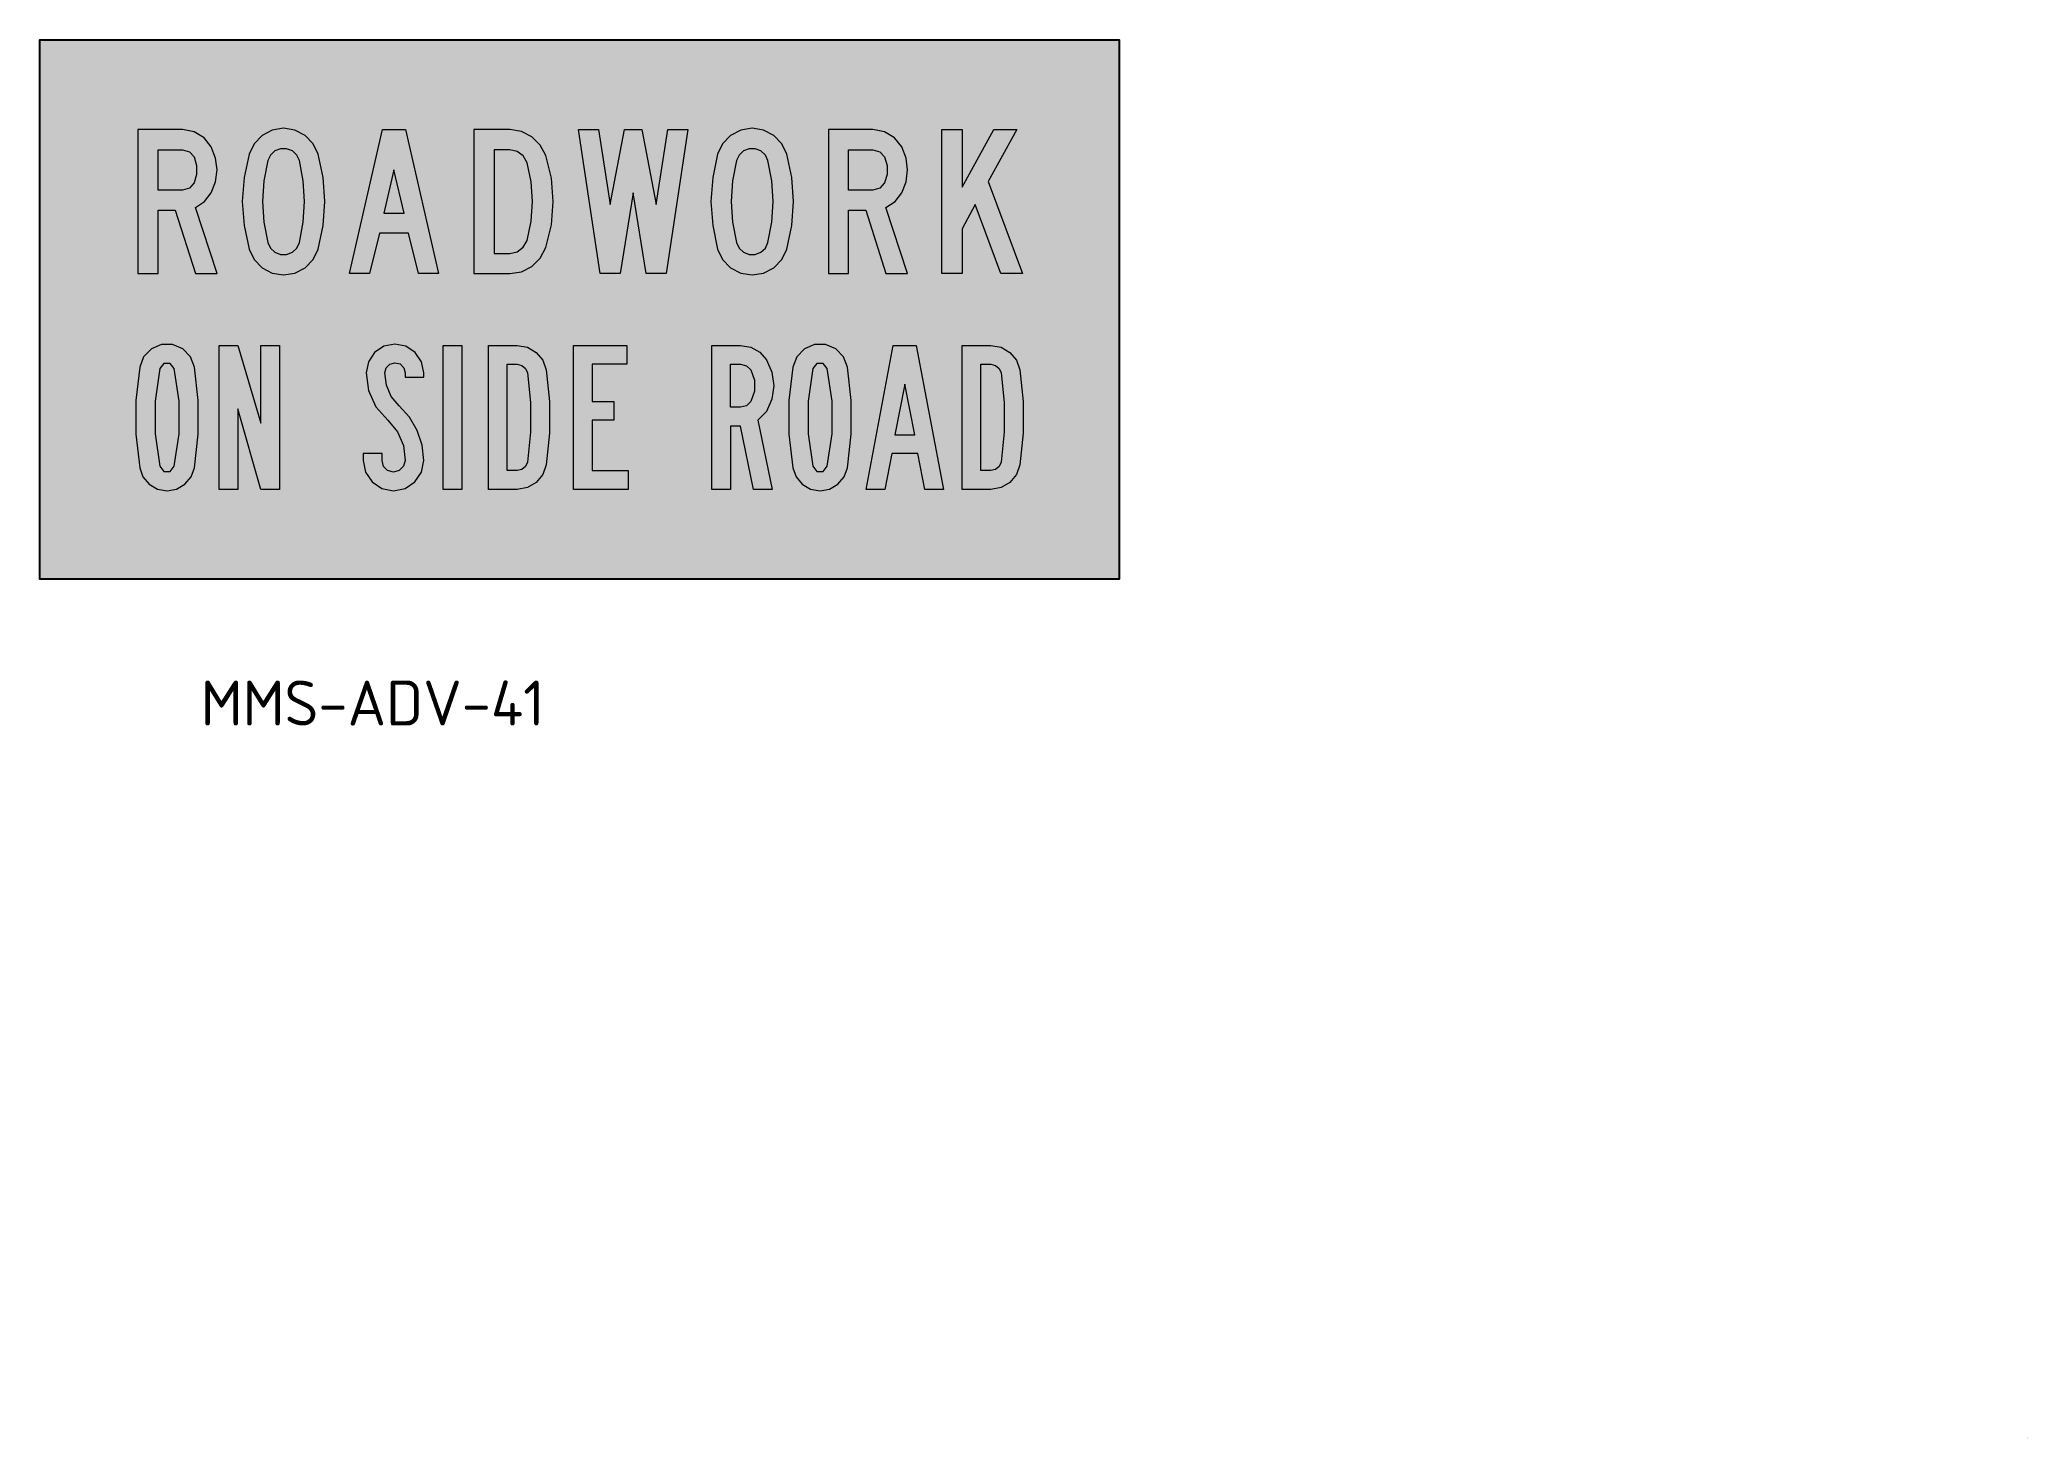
# Model space of a CAD drawing. Extents: x 138 to 359, y 73 to 229.
import ezdxf

# ---------------------------------------------------------------- set-up
doc = ezdxf.new("R2010")
doc.units = 0
for name, color, linetype in [('L25', 1, 'CONTINUOUS'), ('TBLK18', 4, 'CONTINUOUS'), ('yellow', 50, 'CONTINUOUS')]:
    doc.layers.add(name, color=color, linetype=linetype)
doc.styles.add('ISO', font='iso3098b.shx')

msp = doc.modelspace()

# ---------------------------------------------------------------- hatches: boundary and pattern name
at = {"layer": 'L25'}
h = msp.add_hatch(color=256, dxfattribs=at)
h.paths.add_polyline_path([(238.64, 202.65), (238.64, 218.65), (240.88, 218.65), (240.88, 212.25), (244.4, 218.65), (246.95, 218.65), (243.76, 212.89), (247.59, 202.65), (245.19, 202.65), (242.32, 210.33), (240.88, 207.61), (240.88, 202.65)])
h.paths.add_polyline_path([(221.38, 205.37), (221.94, 207.98), (222.13, 210.65), (221.94, 213.32), (221.38, 215.93), (220.83, 217.08), (219.94, 218), (218.81, 218.59), (217.54, 218.8), (216.28, 218.59), (215.15, 218), (214.26, 217.08), (213.7, 215.93), (213.15, 213.32), (212.96, 210.65), (213.15, 207.98), (213.7, 205.37), (214.26, 204.21), (215.15, 203.29), (216.28, 202.7), (217.54, 202.5), (218.81, 202.7), (219.94, 203.29), (220.83, 204.21)])
h.paths.add_polyline_path([(219.3, 206.09), (219.73, 208.35), (219.88, 210.65), (219.73, 212.94), (219.3, 215.21), (219.01, 215.82), (218.52, 216.29), (217.88, 216.53), (217.2, 216.53), (216.57, 216.29), (216.08, 215.82), (215.79, 215.21), (215.35, 212.94), (215.21, 210.65), (215.35, 208.35), (215.79, 206.09), (216.08, 205.47), (216.57, 205.01), (217.2, 204.76), (217.88, 204.76), (218.52, 205.01), (219.01, 205.47)], flags=16)
h.paths.add_polyline_path([(200.63, 202.65), (198.23, 218.65), (200.47, 218.65), (201.75, 210.33), (203.35, 218.65), (205.27, 218.65), (206.87, 210.33), (208.15, 218.65), (210.38, 218.65), (207.98, 202.65), (205.75, 202.65), (204.31, 211.61), (202.87, 202.65)])
h.paths.add_polyline_path([(186.59, 202.65), (190.59, 202.65), (191.89, 202.85), (193.06, 203.44), (193.98, 204.37), (194.59, 205.53), (195.22, 208.06), (195.43, 210.65), (195.22, 213.25), (194.59, 215.77), (193.98, 216.93), (193.06, 217.85), (191.89, 218.45), (190.59, 218.65), (186.59, 218.65)])
h.paths.add_polyline_path([(188.84, 204.89), (190.59, 204.89), (191.42, 205.07), (192.1, 205.58), (192.51, 206.33), (192.97, 208.47), (193.12, 210.65), (192.97, 212.83), (192.51, 214.97), (192.1, 215.72), (191.42, 216.23), (190.59, 216.41), (188.84, 216.41)], flags=16)
h.paths.add_polyline_path([(172.77, 202.65), (176.44, 218.65), (179, 218.65), (182.68, 202.65), (180.44, 202.65), (179.32, 207.13), (176.12, 207.13), (175.01, 202.65)])
h.paths.add_polyline_path([(169.28, 205.37), (169.84, 207.98), (170.03, 210.65), (169.84, 213.32), (169.28, 215.93), (168.73, 217.08), (167.84, 218), (166.71, 218.59), (165.44, 218.8), (164.18, 218.59), (163.05, 218), (162.16, 217.08), (161.61, 215.93), (161.05, 213.32), (160.86, 210.65), (161.05, 207.98), (161.61, 205.37), (162.16, 204.21), (163.05, 203.29), (164.18, 202.7), (165.44, 202.5), (166.71, 202.7), (167.84, 203.29), (168.73, 204.21)])
h.paths.add_polyline_path([(167.2, 206.09), (167.63, 208.35), (167.78, 210.65), (167.63, 212.94), (167.2, 215.21), (166.91, 215.82), (166.42, 216.29), (165.78, 216.53), (165.11, 216.53), (164.47, 216.29), (163.98, 215.82), (163.69, 215.21), (163.26, 212.94), (163.11, 210.65), (163.26, 208.35), (163.69, 206.09), (163.98, 205.47), (164.47, 205.01), (165.11, 204.76), (165.78, 204.76), (166.42, 205.01), (166.91, 205.47)], flags=16)
h.paths.add_polyline_path([(154.21, 211.93), (151.49, 211.93), (151.49, 216.41), (154.21, 216.41), (154.97, 216.19), (155.49, 215.61), (155.78, 214.66), (155.78, 213.67), (155.49, 212.73), (154.97, 212.15)], flags=16)
h.paths.add_polyline_path([(157.41, 211.61), (157.89, 212.85), (158.05, 214.17), (157.89, 215.49), (157.41, 216.73), (156.6, 217.75), (155.49, 218.41), (154.21, 218.65), (149.26, 218.65), (149.26, 202.65), (151.49, 202.65), (151.49, 209.69), (153.41, 209.69), (155.65, 202.65), (158.05, 202.65), (155.65, 210.01), (156.67, 210.66)])
h.paths.add_polyline_path([(178.84, 209.37), (177.72, 214.17), (176.6, 209.37)], flags=16)
h.paths.add_polyline_path([(230.97, 211.93), (228.25, 211.93), (228.25, 216.41), (230.97, 216.41), (231.72, 216.19), (232.25, 215.61), (232.54, 214.66), (232.54, 213.67), (232.25, 212.73), (231.72, 212.15)], flags=16)
h.paths.add_polyline_path([(234.17, 211.61), (234.65, 212.85), (234.81, 214.17), (234.65, 215.49), (234.17, 216.73), (233.36, 217.75), (232.25, 218.41), (230.97, 218.65), (226.01, 218.65), (226.01, 202.65), (228.25, 202.65), (228.25, 209.69), (230.17, 209.69), (232.41, 202.65), (234.8, 202.65), (232.41, 210.01), (233.43, 210.66)])
h = msp.add_hatch(color=256, dxfattribs=at)
h.paths.add_polyline_path([(158.28, 194.65), (160.36, 194.65), (162.91, 186.01), (162.91, 194.65), (164.99, 194.65), (164.99, 178.65), (162.91, 178.65), (160.36, 187.61), (160.36, 178.65), (158.28, 178.65)])
h.paths.add_polyline_path([(153.29, 181.21), (153.82, 184.83), (153.82, 188.47), (153.29, 192.09), (152.84, 192.65), (152.13, 192.65), (151.69, 192.09), (151.16, 188.47), (151.16, 184.83), (151.69, 181.21), (152.13, 180.65), (152.84, 180.65)], flags=16)
h.paths.add_polyline_path([(152.49, 178.49), (153.55, 178.68), (154.47, 179.22), (155.16, 180.04), (155.53, 181.05), (155.96, 184.77), (155.96, 188.52), (155.53, 192.25), (155.08, 193.39), (154.23, 194.27), (153.1, 194.75), (151.87, 194.75), (150.75, 194.27), (149.89, 193.39), (149.45, 192.25), (149.02, 188.52), (149.02, 184.77), (149.45, 181.05), (149.81, 180.04), (150.5, 179.22), (151.43, 178.68)])
h.paths.add_polyline_path([(197.69, 194.65), (203.6, 194.65), (203.6, 192.57), (199.77, 192.57), (199.77, 188.41), (202.16, 188.41), (202.16, 186.33), (199.77, 186.33), (199.77, 180.73), (203.76, 180.73), (203.76, 178.65), (197.69, 178.65)])
h.paths.add_polyline_path([(183.2, 194.65), (185.28, 194.65), (185.28, 178.65), (183.2, 178.65)])
h.paths.add_polyline_path([(230.2, 178.65), (233.23, 194.65), (235.79, 194.65), (238.83, 178.65), (236.75, 178.65), (235.95, 182.65), (233.07, 182.65), (232.28, 178.65)])
h.paths.add_polyline_path([(225.89, 181.21), (226.42, 184.83), (226.42, 188.47), (225.89, 192.09), (225.45, 192.65), (224.73, 192.65), (224.29, 192.09), (223.76, 188.47), (223.76, 184.83), (224.29, 181.21), (224.73, 180.65), (225.45, 180.65)], flags=16)
h.paths.add_polyline_path([(225.09, 178.49), (226.15, 178.68), (227.07, 179.22), (227.76, 180.04), (228.13, 181.05), (228.56, 184.77), (228.56, 188.52), (228.13, 192.25), (227.68, 193.39), (226.83, 194.27), (225.7, 194.75), (224.47, 194.75), (223.35, 194.27), (222.49, 193.39), (222.05, 192.25), (221.62, 188.52), (221.62, 184.77), (222.05, 181.05), (222.42, 180.04), (223.1, 179.22), (224.03, 178.68)])
h.paths.add_polyline_path([(177.83, 192.73), (178.39, 192.59), (178.8, 192.17), (178.95, 191.61), (178.95, 191.13), (181.03, 191.13), (181.03, 191.61), (180.79, 192.84), (180.09, 193.88), (179.05, 194.57), (177.83, 194.81), (176.6, 194.57), (175.56, 193.88), (174.87, 192.84), (174.63, 191.61), (174.9, 189.64), (175.72, 187.83), (177.03, 186.33), (178.11, 185.05), (178.77, 183.52), (178.95, 181.85), (178.76, 181.22), (178.29, 180.76), (177.66, 180.57), (177.01, 180.73), (176.54, 181.2), (176.39, 181.85), (176.39, 182.65), (174.31, 182.65), (174.31, 181.85), (174.56, 180.56), (175.29, 179.47), (176.38, 178.74), (177.66, 178.49), (178.96, 178.74), (180.05, 179.47), (180.78, 180.56), (181.03, 181.85), (180.84, 183.55), (180.31, 185.18), (179.45, 186.66), (178.31, 187.93), (177.42, 188.98), (176.88, 190.24), (176.71, 191.61), (176.86, 192.17), (177.27, 192.57)])
h.paths.add_polyline_path([(191.43, 178.65), (188.24, 178.65), (188.24, 194.65), (191.43, 194.65), (192.56, 194.45), (193.54, 193.88), (194.26, 193), (194.64, 191.93), (195, 188.42), (195, 184.88), (194.64, 181.37), (194.26, 180.29), (193.54, 179.42), (192.56, 178.85)])
h.paths.add_polyline_path([(191.43, 180.73), (190.32, 180.73), (190.32, 192.57), (191.43, 192.57), (191.95, 192.44), (192.35, 192.1), (192.56, 191.61), (192.9, 188.31), (192.9, 184.99), (192.56, 181.69), (192.35, 181.2), (191.95, 180.86)], flags=16)
h.paths.add_polyline_path([(218.18, 186.33), (219.77, 178.65), (217.7, 178.65), (216.26, 185.69), (215.14, 185.69), (215.14, 178.65), (213.06, 178.65), (213.06, 194.65), (216.26, 194.65), (217.39, 194.46), (218.38, 193.9), (219.13, 193.05), (219.74, 191.67), (219.95, 190.17), (219.74, 188.67), (219.13, 187.29)])
h.paths.add_polyline_path([(216.26, 187.77), (215.14, 187.77), (215.14, 192.57), (216.26, 192.57), (216.9, 192.4), (217.38, 191.93), (217.8, 190.78), (217.8, 189.56), (217.38, 188.41), (216.9, 187.94)], flags=16)
h.paths.add_polyline_path([(234.51, 190.33), (233.39, 184.73), (235.63, 184.73)], flags=16)
h.paths.add_polyline_path([(244.09, 178.65), (240.9, 178.65), (240.9, 194.65), (244.09, 194.65), (245.21, 194.45), (246.2, 193.88), (246.92, 193), (247.29, 191.93), (247.66, 188.42), (247.66, 184.88), (247.29, 181.37), (246.92, 180.29), (246.2, 179.42), (245.21, 178.85)])
h.paths.add_polyline_path([(244.09, 180.73), (242.97, 180.73), (242.97, 192.57), (244.09, 192.57), (244.61, 192.44), (245.01, 192.1), (245.21, 191.61), (245.56, 188.31), (245.56, 184.99), (245.21, 181.69), (245.01, 181.2), (244.61, 180.86)], flags=16)
at = {"layer": 'TBLK18', "linetype": 'Continuous', "lineweight": 0}
h = msp.add_hatch(color=256, dxfattribs=at)
edge = h.paths.add_edge_path()
edge.add_spline(control_points=[(359.34, 73.22), (359.34, 73.22), (359.34, 73.22), (359.34, 73.21), (359.34, 73.21), (359.34, 73.2), (359.34, 73.2), (359.34, 73.19), (359.34, 73.19), (359.34, 73.18), (359.34, 73.18), (359.34, 73.17), (359.34, 73.16), (359.34, 73.16), (359.34, 73.15), (359.34, 73.15), (359.34, 73.14), (359.34, 73.14), (359.35, 73.14), (359.35, 73.14), (359.35, 73.14), (359.36, 73.13), (359.36, 73.13), (359.36, 73.13), (359.37, 73.13), (359.37, 73.13), (359.38, 73.13), (359.38, 73.13), (359.38, 73.13), (359.39, 73.13), (359.39, 73.13), (359.39, 73.13), (359.4, 73.13), (359.41, 73.13), (359.4, 73.13), (359.39, 73.14), (359.39, 73.14), (359.38, 73.15), (359.38, 73.16), (359.38, 73.16), (359.37, 73.17), (359.37, 73.17), (359.36, 73.18), (359.36, 73.19), (359.36, 73.19), (359.35, 73.2), (359.35, 73.21), (359.35, 73.21), (359.35, 73.22), (359.35, 73.22), (359.34, 73.22)], knot_values=[0, 0, 0, 0, 0.054791, 0.109654, 0.164445, 0.219309, 0.2741, 0.328964, 0.383755, 0.438619, 0.49341, 0.548273, 0.603065, 0.657928, 0.71272, 0.767583, 0.822422, 0.877285, 0.915081, 0.952877, 0.990673, 1.02841, 1.066205, 1.103978, 1.141774, 1.179511, 1.217306, 1.255102, 1.292898, 1.330635, 1.368431, 1.406164, 1.44396, 1.481697, 1.557116, 1.631571, 1.705158, 1.777977, 1.850139, 1.921715, 1.992768, 2.063376, 2.133612, 2.203535, 2.273205, 2.342659, 2.411987, 2.481144, 2.550218, 2.619224, 2.619224, 2.619224, 2.619224], degree=3, periodic=0)
h = msp.add_hatch(color=256, dxfattribs=at)
edge = h.paths.add_edge_path()
edge.add_spline(control_points=[(359.34, 73.22), (359.34, 73.22), (359.34, 73.22), (359.34, 73.21), (359.34, 73.21), (359.34, 73.2), (359.34, 73.2), (359.34, 73.19), (359.34, 73.19), (359.34, 73.18), (359.34, 73.18), (359.34, 73.17), (359.34, 73.16), (359.34, 73.16), (359.34, 73.15), (359.34, 73.15), (359.34, 73.14), (359.34, 73.14), (359.35, 73.14), (359.35, 73.14), (359.35, 73.14), (359.36, 73.13), (359.36, 73.13), (359.36, 73.13), (359.37, 73.13), (359.37, 73.13), (359.38, 73.13), (359.38, 73.13), (359.38, 73.13), (359.39, 73.13), (359.39, 73.13), (359.39, 73.13), (359.4, 73.13), (359.41, 73.13), (359.4, 73.13), (359.39, 73.14), (359.39, 73.14), (359.38, 73.15), (359.38, 73.16), (359.38, 73.16), (359.37, 73.17), (359.37, 73.17), (359.36, 73.18), (359.36, 73.19), (359.36, 73.19), (359.35, 73.2), (359.35, 73.21), (359.35, 73.21), (359.35, 73.22), (359.35, 73.22), (359.34, 73.22)], knot_values=[0, 0, 0, 0, 0.054791, 0.109654, 0.164445, 0.219309, 0.2741, 0.328964, 0.383755, 0.438619, 0.49341, 0.548273, 0.603065, 0.657928, 0.71272, 0.767583, 0.822422, 0.877285, 0.915081, 0.952877, 0.990673, 1.02841, 1.066205, 1.103978, 1.141774, 1.179511, 1.217306, 1.255102, 1.292898, 1.330635, 1.368431, 1.406164, 1.44396, 1.481697, 1.557116, 1.631571, 1.705158, 1.777977, 1.850139, 1.921715, 1.992768, 2.063376, 2.133612, 2.203535, 2.273205, 2.342659, 2.411987, 2.481144, 2.550218, 2.619224, 2.619224, 2.619224, 2.619224], degree=3, periodic=0)
h = msp.add_hatch(color=256, dxfattribs=at)
edge = h.paths.add_edge_path()
edge.add_spline(control_points=[(359.34, 73.22), (359.34, 73.22), (359.34, 73.22), (359.34, 73.21), (359.34, 73.21), (359.34, 73.2), (359.34, 73.2), (359.34, 73.19), (359.34, 73.19), (359.34, 73.18), (359.34, 73.18), (359.34, 73.17), (359.34, 73.16), (359.34, 73.16), (359.34, 73.15), (359.34, 73.15), (359.34, 73.14), (359.34, 73.14), (359.35, 73.14), (359.35, 73.14), (359.35, 73.14), (359.36, 73.13), (359.36, 73.13), (359.36, 73.13), (359.37, 73.13), (359.37, 73.13), (359.38, 73.13), (359.38, 73.13), (359.38, 73.13), (359.39, 73.13), (359.39, 73.13), (359.39, 73.13), (359.4, 73.13), (359.41, 73.13), (359.4, 73.13), (359.39, 73.14), (359.39, 73.14), (359.38, 73.15), (359.38, 73.16), (359.38, 73.16), (359.37, 73.17), (359.37, 73.17), (359.36, 73.18), (359.36, 73.19), (359.36, 73.19), (359.35, 73.2), (359.35, 73.21), (359.35, 73.21), (359.35, 73.22), (359.35, 73.22), (359.34, 73.22)], knot_values=[0, 0, 0, 0, 0.054791, 0.109654, 0.164445, 0.219309, 0.2741, 0.328964, 0.383755, 0.438619, 0.49341, 0.548273, 0.603065, 0.657928, 0.71272, 0.767583, 0.822422, 0.877285, 0.915081, 0.952877, 0.990673, 1.02841, 1.066205, 1.103978, 1.141774, 1.179511, 1.217306, 1.255102, 1.292898, 1.330635, 1.368431, 1.406164, 1.44396, 1.481697, 1.557116, 1.631571, 1.705158, 1.777977, 1.850139, 1.921715, 1.992768, 2.063376, 2.133612, 2.203535, 2.273205, 2.342659, 2.411987, 2.481144, 2.550218, 2.619224, 2.619224, 2.619224, 2.619224], degree=3, periodic=0)
h = msp.add_hatch(color=256, dxfattribs=at)
edge = h.paths.add_edge_path()
edge.add_spline(control_points=[(359.34, 73.22), (359.34, 73.22), (359.34, 73.22), (359.34, 73.21), (359.34, 73.21), (359.34, 73.2), (359.34, 73.2), (359.34, 73.19), (359.34, 73.19), (359.34, 73.18), (359.34, 73.18), (359.34, 73.17), (359.34, 73.16), (359.34, 73.16), (359.34, 73.15), (359.34, 73.15), (359.34, 73.14), (359.34, 73.14), (359.35, 73.14), (359.35, 73.14), (359.35, 73.14), (359.36, 73.13), (359.36, 73.13), (359.36, 73.13), (359.37, 73.13), (359.37, 73.13), (359.38, 73.13), (359.38, 73.13), (359.38, 73.13), (359.39, 73.13), (359.39, 73.13), (359.39, 73.13), (359.4, 73.13), (359.41, 73.13), (359.4, 73.13), (359.39, 73.14), (359.39, 73.14), (359.38, 73.15), (359.38, 73.16), (359.38, 73.16), (359.37, 73.17), (359.37, 73.17), (359.36, 73.18), (359.36, 73.19), (359.36, 73.19), (359.35, 73.2), (359.35, 73.21), (359.35, 73.21), (359.35, 73.22), (359.35, 73.22), (359.34, 73.22)], knot_values=[0, 0, 0, 0, 0.054791, 0.109654, 0.164445, 0.219309, 0.2741, 0.328964, 0.383755, 0.438619, 0.49341, 0.548273, 0.603065, 0.657928, 0.71272, 0.767583, 0.822422, 0.877285, 0.915081, 0.952877, 0.990673, 1.02841, 1.066205, 1.103978, 1.141774, 1.179511, 1.217306, 1.255102, 1.292898, 1.330635, 1.368431, 1.406164, 1.44396, 1.481697, 1.557116, 1.631571, 1.705158, 1.777977, 1.850139, 1.921715, 1.992768, 2.063376, 2.133612, 2.203535, 2.273205, 2.342659, 2.411987, 2.481144, 2.550218, 2.619224, 2.619224, 2.619224, 2.619224], degree=3, periodic=0)
h = msp.add_hatch(color=256, dxfattribs=at)
edge = h.paths.add_edge_path()
edge.add_spline(control_points=[(359.34, 73.22), (359.34, 73.22), (359.34, 73.22), (359.34, 73.21), (359.34, 73.21), (359.34, 73.2), (359.34, 73.2), (359.34, 73.19), (359.34, 73.19), (359.34, 73.18), (359.34, 73.18), (359.34, 73.17), (359.34, 73.16), (359.34, 73.16), (359.34, 73.15), (359.34, 73.15), (359.34, 73.14), (359.34, 73.14), (359.35, 73.14), (359.35, 73.14), (359.35, 73.14), (359.36, 73.13), (359.36, 73.13), (359.36, 73.13), (359.37, 73.13), (359.37, 73.13), (359.38, 73.13), (359.38, 73.13), (359.38, 73.13), (359.39, 73.13), (359.39, 73.13), (359.39, 73.13), (359.4, 73.13), (359.41, 73.13), (359.4, 73.13), (359.39, 73.14), (359.39, 73.14), (359.38, 73.15), (359.38, 73.16), (359.38, 73.16), (359.37, 73.17), (359.37, 73.17), (359.36, 73.18), (359.36, 73.19), (359.36, 73.19), (359.35, 73.2), (359.35, 73.21), (359.35, 73.21), (359.35, 73.22), (359.35, 73.22), (359.34, 73.22)], knot_values=[0, 0, 0, 0, 0.054791, 0.109654, 0.164445, 0.219309, 0.2741, 0.328964, 0.383755, 0.438619, 0.49341, 0.548273, 0.603065, 0.657928, 0.71272, 0.767583, 0.822422, 0.877285, 0.915081, 0.952877, 0.990673, 1.02841, 1.066205, 1.103978, 1.141774, 1.179511, 1.217306, 1.255102, 1.292898, 1.330635, 1.368431, 1.406164, 1.44396, 1.481697, 1.557116, 1.631571, 1.705158, 1.777977, 1.850139, 1.921715, 1.992768, 2.063376, 2.133612, 2.203535, 2.273205, 2.342659, 2.411987, 2.481144, 2.550218, 2.619224, 2.619224, 2.619224, 2.619224], degree=3, periodic=0)
h = msp.add_hatch(color=256, dxfattribs=at)
edge = h.paths.add_edge_path()
edge.add_spline(control_points=[(359.34, 73.22), (359.34, 73.22), (359.34, 73.22), (359.34, 73.21), (359.34, 73.21), (359.34, 73.2), (359.34, 73.2), (359.34, 73.19), (359.34, 73.19), (359.34, 73.18), (359.34, 73.18), (359.34, 73.17), (359.34, 73.16), (359.34, 73.16), (359.34, 73.15), (359.34, 73.15), (359.34, 73.14), (359.34, 73.14), (359.35, 73.14), (359.35, 73.14), (359.35, 73.14), (359.36, 73.13), (359.36, 73.13), (359.36, 73.13), (359.37, 73.13), (359.37, 73.13), (359.38, 73.13), (359.38, 73.13), (359.38, 73.13), (359.39, 73.13), (359.39, 73.13), (359.39, 73.13), (359.4, 73.13), (359.41, 73.13), (359.4, 73.13), (359.39, 73.14), (359.39, 73.14), (359.38, 73.15), (359.38, 73.16), (359.38, 73.16), (359.37, 73.17), (359.37, 73.17), (359.36, 73.18), (359.36, 73.19), (359.36, 73.19), (359.35, 73.2), (359.35, 73.21), (359.35, 73.21), (359.35, 73.22), (359.35, 73.22), (359.34, 73.22)], knot_values=[0, 0, 0, 0, 0.054791, 0.109654, 0.164445, 0.219309, 0.2741, 0.328964, 0.383755, 0.438619, 0.49341, 0.548273, 0.603065, 0.657928, 0.71272, 0.767583, 0.822422, 0.877285, 0.915081, 0.952877, 0.990673, 1.02841, 1.066205, 1.103978, 1.141774, 1.179511, 1.217306, 1.255102, 1.292898, 1.330635, 1.368431, 1.406164, 1.44396, 1.481697, 1.557116, 1.631571, 1.705158, 1.777977, 1.850139, 1.921715, 1.992768, 2.063376, 2.133612, 2.203535, 2.273205, 2.342659, 2.411987, 2.481144, 2.550218, 2.619224, 2.619224, 2.619224, 2.619224], degree=3, periodic=0)
h = msp.add_hatch(color=256, dxfattribs=at)
edge = h.paths.add_edge_path()
edge.add_spline(control_points=[(359.34, 73.22), (359.34, 73.22), (359.34, 73.22), (359.34, 73.21), (359.34, 73.21), (359.34, 73.2), (359.34, 73.2), (359.34, 73.19), (359.34, 73.19), (359.34, 73.18), (359.34, 73.18), (359.34, 73.17), (359.34, 73.16), (359.34, 73.16), (359.34, 73.15), (359.34, 73.15), (359.34, 73.14), (359.34, 73.14), (359.35, 73.14), (359.35, 73.14), (359.35, 73.14), (359.36, 73.13), (359.36, 73.13), (359.36, 73.13), (359.37, 73.13), (359.37, 73.13), (359.38, 73.13), (359.38, 73.13), (359.38, 73.13), (359.39, 73.13), (359.39, 73.13), (359.39, 73.13), (359.4, 73.13), (359.41, 73.13), (359.4, 73.13), (359.39, 73.14), (359.39, 73.14), (359.38, 73.15), (359.38, 73.16), (359.38, 73.16), (359.37, 73.17), (359.37, 73.17), (359.36, 73.18), (359.36, 73.19), (359.36, 73.19), (359.35, 73.2), (359.35, 73.21), (359.35, 73.21), (359.35, 73.22), (359.35, 73.22), (359.34, 73.22)], knot_values=[0, 0, 0, 0, 0.054791, 0.109654, 0.164445, 0.219309, 0.2741, 0.328964, 0.383755, 0.438619, 0.49341, 0.548273, 0.603065, 0.657928, 0.71272, 0.767583, 0.822422, 0.877285, 0.915081, 0.952877, 0.990673, 1.02841, 1.066205, 1.103978, 1.141774, 1.179511, 1.217306, 1.255102, 1.292898, 1.330635, 1.368431, 1.406164, 1.44396, 1.481697, 1.557116, 1.631571, 1.705158, 1.777977, 1.850139, 1.921715, 1.992768, 2.063376, 2.133612, 2.203535, 2.273205, 2.342659, 2.411987, 2.481144, 2.550218, 2.619224, 2.619224, 2.619224, 2.619224], degree=3, periodic=0)
h = msp.add_hatch(color=256, dxfattribs=at)
edge = h.paths.add_edge_path()
edge.add_spline(control_points=[(359.34, 73.22), (359.34, 73.22), (359.34, 73.22), (359.34, 73.21), (359.34, 73.21), (359.34, 73.2), (359.34, 73.2), (359.34, 73.19), (359.34, 73.19), (359.34, 73.18), (359.34, 73.18), (359.34, 73.17), (359.34, 73.16), (359.34, 73.16), (359.34, 73.15), (359.34, 73.15), (359.34, 73.14), (359.34, 73.14), (359.35, 73.14), (359.35, 73.14), (359.35, 73.14), (359.36, 73.13), (359.36, 73.13), (359.36, 73.13), (359.37, 73.13), (359.37, 73.13), (359.38, 73.13), (359.38, 73.13), (359.38, 73.13), (359.39, 73.13), (359.39, 73.13), (359.39, 73.13), (359.4, 73.13), (359.41, 73.13), (359.4, 73.13), (359.39, 73.14), (359.39, 73.14), (359.38, 73.15), (359.38, 73.16), (359.38, 73.16), (359.37, 73.17), (359.37, 73.17), (359.36, 73.18), (359.36, 73.19), (359.36, 73.19), (359.35, 73.2), (359.35, 73.21), (359.35, 73.21), (359.35, 73.22), (359.35, 73.22), (359.34, 73.22)], knot_values=[0, 0, 0, 0, 0.054791, 0.109654, 0.164445, 0.219309, 0.2741, 0.328964, 0.383755, 0.438619, 0.49341, 0.548273, 0.603065, 0.657928, 0.71272, 0.767583, 0.822422, 0.877285, 0.915081, 0.952877, 0.990673, 1.02841, 1.066205, 1.103978, 1.141774, 1.179511, 1.217306, 1.255102, 1.292898, 1.330635, 1.368431, 1.406164, 1.44396, 1.481697, 1.557116, 1.631571, 1.705158, 1.777977, 1.850139, 1.921715, 1.992768, 2.063376, 2.133612, 2.203535, 2.273205, 2.342659, 2.411987, 2.481144, 2.550218, 2.619224, 2.619224, 2.619224, 2.619224], degree=3, periodic=0)
at = {"layer": 'yellow'}
h = msp.add_hatch(color=256, dxfattribs=at)
h.paths.add_polyline_path([(258.34, 228.65), (198.34, 228.65), (138.34, 228.65), (138.34, 168.65), (198.34, 168.65), (258.34, 168.65)])
h.paths.add_polyline_path([(200.63, 202.65), (198.23, 218.65), (200.47, 218.65), (201.75, 210.33), (203.35, 218.65), (205.27, 218.65), (206.87, 210.33), (208.15, 218.65), (210.38, 218.65), (207.98, 202.65), (205.75, 202.65), (204.31, 211.61), (202.87, 202.65)], flags=16)
h.paths.add_polyline_path([(203.6, 194.65), (203.6, 192.57), (199.77, 192.57), (199.77, 188.41), (202.16, 188.41), (202.16, 186.33), (199.77, 186.33), (199.77, 180.73), (203.76, 180.73), (203.76, 178.65), (197.69, 178.65), (197.69, 194.65)], flags=16)
h.paths.add_polyline_path([(193.98, 204.37), (193.06, 203.44), (191.89, 202.85), (190.59, 202.65), (186.59, 202.65), (186.59, 218.65), (190.59, 218.65), (191.89, 218.45), (193.06, 217.85), (193.98, 216.93), (194.59, 215.77), (195.22, 213.25), (195.43, 210.65), (195.22, 208.06), (194.59, 205.53)], flags=16)
h.paths.add_polyline_path([(193.54, 193.88), (194.26, 193), (194.64, 191.93), (195, 188.42), (195, 184.88), (194.64, 181.37), (194.26, 180.29), (193.54, 179.42), (192.56, 178.85), (191.43, 178.65), (188.24, 178.65), (188.24, 194.65), (191.43, 194.65), (192.56, 194.45)], flags=16)
h.paths.add_polyline_path([(192.1, 205.58), (191.42, 205.07), (190.59, 204.89), (188.84, 204.89), (188.84, 216.41), (190.59, 216.41), (191.42, 216.23), (192.1, 215.72), (192.51, 214.97), (192.97, 212.83), (193.12, 210.65), (192.97, 208.47), (192.51, 206.33)], flags=0)
h.paths.add_polyline_path([(192.35, 192.1), (192.56, 191.61), (192.9, 188.31), (192.9, 184.99), (192.56, 181.69), (192.35, 181.2), (191.95, 180.86), (191.43, 180.73), (190.32, 180.73), (190.32, 192.57), (191.43, 192.57), (191.95, 192.44)], flags=0)
h.paths.add_polyline_path([(213.06, 194.65), (216.26, 194.65), (217.39, 194.46), (218.38, 193.9), (219.13, 193.05), (219.74, 191.67), (219.95, 190.17), (219.74, 188.67), (219.13, 187.29), (218.18, 186.33), (219.77, 178.65), (217.7, 178.65), (216.26, 185.69), (215.14, 185.69), (215.14, 178.65), (213.06, 178.65)], flags=16)
h.paths.add_polyline_path([(185.28, 194.65), (185.28, 178.65), (183.2, 178.65), (183.2, 194.65)], flags=16)
h.paths.add_polyline_path([(213.7, 205.37), (213.15, 207.98), (212.96, 210.65), (213.15, 213.32), (213.7, 215.93), (214.26, 217.08), (215.15, 218), (216.28, 218.59), (217.54, 218.8), (218.81, 218.59), (219.94, 218), (220.83, 217.08), (221.38, 215.93), (221.94, 213.32), (222.13, 210.65), (221.94, 207.98), (221.38, 205.37), (220.83, 204.21), (219.94, 203.29), (218.81, 202.7), (217.54, 202.5), (216.28, 202.7), (215.15, 203.29), (214.26, 204.21)], flags=16)
h.paths.add_polyline_path([(182.68, 202.65), (180.44, 202.65), (179.32, 207.13), (176.12, 207.13), (175.01, 202.65), (172.77, 202.65), (176.44, 218.65), (179, 218.65)], flags=16)
h.paths.add_polyline_path([(215.14, 192.57), (216.26, 192.57), (216.9, 192.4), (217.38, 191.93), (217.8, 190.78), (217.8, 189.56), (217.38, 188.41), (216.9, 187.94), (216.26, 187.77), (215.14, 187.77)], flags=0)
h.paths.add_polyline_path([(215.79, 206.09), (215.35, 208.35), (215.21, 210.65), (215.35, 212.94), (215.79, 215.21), (216.08, 215.82), (216.57, 216.29), (217.2, 216.53), (217.88, 216.53), (218.52, 216.29), (219.01, 215.82), (219.3, 215.21), (219.73, 212.94), (219.88, 210.65), (219.73, 208.35), (219.3, 206.09), (219.01, 205.47), (218.52, 205.01), (217.88, 204.76), (217.2, 204.76), (216.57, 205.01), (216.08, 205.47)], flags=0)
h.paths.add_polyline_path([(180.79, 192.84), (181.03, 191.61), (181.03, 191.13), (178.95, 191.13), (178.95, 191.61), (178.8, 192.17), (178.39, 192.59), (177.83, 192.73), (177.27, 192.57), (176.86, 192.17), (176.71, 191.61), (176.88, 190.24), (177.42, 188.98), (178.31, 187.93), (179.45, 186.66), (180.31, 185.18), (180.84, 183.55), (181.03, 181.85), (180.78, 180.56), (180.05, 179.47), (178.96, 178.74), (177.66, 178.49), (176.38, 178.74), (175.29, 179.47), (174.56, 180.56), (174.31, 181.85), (174.31, 182.65), (176.39, 182.65), (176.39, 181.85), (176.54, 181.2), (177.01, 180.73), (177.66, 180.57), (178.29, 180.76), (178.76, 181.22), (178.95, 181.85), (178.77, 183.52), (178.11, 185.05), (177.03, 186.33), (175.72, 187.83), (174.9, 189.64), (174.63, 191.61), (174.87, 192.84), (175.56, 193.88), (176.6, 194.57), (177.83, 194.81), (179.05, 194.57), (180.09, 193.88)], flags=16)
h.paths.add_polyline_path([(178.84, 209.37), (176.6, 209.37), (177.72, 214.17)], flags=0)
h.paths.add_polyline_path([(222.05, 192.25), (222.49, 193.39), (223.35, 194.27), (224.47, 194.75), (225.7, 194.75), (226.83, 194.27), (227.68, 193.39), (228.13, 192.25), (228.56, 188.52), (228.56, 184.77), (228.13, 181.05), (227.76, 180.04), (227.07, 179.22), (226.15, 178.68), (225.09, 178.49), (224.03, 178.68), (223.1, 179.22), (222.42, 180.04), (222.05, 181.05), (221.62, 184.77), (221.62, 188.52)], flags=16)
h.paths.add_polyline_path([(224.29, 192.09), (224.73, 192.65), (225.45, 192.65), (225.89, 192.09), (226.42, 188.47), (226.42, 184.83), (225.89, 181.21), (225.45, 180.65), (224.73, 180.65), (224.29, 181.21), (223.76, 184.83), (223.76, 188.47)], flags=0)
h.paths.add_polyline_path([(226.01, 202.65), (226.01, 218.65), (230.97, 218.65), (232.25, 218.41), (233.36, 217.75), (234.17, 216.73), (234.65, 215.49), (234.81, 214.17), (234.65, 212.85), (234.17, 211.61), (233.43, 210.66), (232.41, 210.01), (234.8, 202.65), (232.41, 202.65), (230.17, 209.69), (228.25, 209.69), (228.25, 202.65)], flags=16)
h.paths.add_polyline_path([(169.28, 205.37), (168.73, 204.21), (167.84, 203.29), (166.71, 202.7), (165.44, 202.5), (164.18, 202.7), (163.05, 203.29), (162.16, 204.21), (161.61, 205.37), (161.05, 207.98), (160.86, 210.65), (161.05, 213.32), (161.61, 215.93), (162.16, 217.08), (163.05, 218), (164.18, 218.59), (165.44, 218.8), (166.71, 218.59), (167.84, 218), (168.73, 217.08), (169.28, 215.93), (169.84, 213.32), (170.03, 210.65), (169.84, 207.98)], flags=16)
h.paths.add_polyline_path([(228.25, 211.93), (228.25, 216.41), (230.97, 216.41), (231.72, 216.19), (232.25, 215.61), (232.54, 214.66), (232.54, 213.67), (232.25, 212.73), (231.72, 212.15), (230.97, 211.93)], flags=0)
h.paths.add_polyline_path([(167.2, 206.09), (166.91, 205.47), (166.42, 205.01), (165.78, 204.76), (165.11, 204.76), (164.47, 205.01), (163.98, 205.47), (163.69, 206.09), (163.26, 208.35), (163.11, 210.65), (163.26, 212.94), (163.69, 215.21), (163.98, 215.82), (164.47, 216.29), (165.11, 216.53), (165.78, 216.53), (166.42, 216.29), (166.91, 215.82), (167.2, 215.21), (167.63, 212.94), (167.78, 210.65), (167.63, 208.35)], flags=0)
h.paths.add_polyline_path([(233.23, 194.65), (235.79, 194.65), (238.83, 178.65), (236.75, 178.65), (235.95, 182.65), (233.07, 182.65), (232.28, 178.65), (230.2, 178.65)], flags=16)
h.paths.add_polyline_path([(164.99, 194.65), (164.99, 178.65), (162.91, 178.65), (160.36, 187.61), (160.36, 178.65), (158.28, 178.65), (158.28, 194.65), (160.36, 194.65), (162.91, 186.01), (162.91, 194.65)], flags=16)
h.paths.add_polyline_path([(234.51, 190.33), (235.63, 184.73), (233.39, 184.73)], flags=0)
h.paths.add_polyline_path([(238.64, 202.65), (238.64, 218.65), (240.88, 218.65), (240.88, 212.25), (244.4, 218.65), (246.95, 218.65), (243.76, 212.89), (247.59, 202.65), (245.19, 202.65), (242.32, 210.33), (240.88, 207.61), (240.88, 202.65)], flags=16)
h.paths.add_polyline_path([(158.05, 202.65), (155.65, 202.65), (153.41, 209.69), (151.49, 209.69), (151.49, 202.65), (149.26, 202.65), (149.26, 218.65), (154.21, 218.65), (155.49, 218.41), (156.6, 217.75), (157.41, 216.73), (157.89, 215.49), (158.05, 214.17), (157.89, 212.85), (157.41, 211.61), (156.67, 210.66), (155.65, 210.01)], flags=16)
h.paths.add_polyline_path([(240.9, 194.65), (244.09, 194.65), (245.21, 194.45), (246.2, 193.88), (246.92, 193), (247.29, 191.93), (247.66, 188.42), (247.66, 184.88), (247.29, 181.37), (246.92, 180.29), (246.2, 179.42), (245.21, 178.85), (244.09, 178.65), (240.9, 178.65)], flags=16)
h.paths.add_polyline_path([(242.97, 192.57), (244.09, 192.57), (244.61, 192.44), (245.01, 192.1), (245.21, 191.61), (245.56, 188.31), (245.56, 184.99), (245.21, 181.69), (245.01, 181.2), (244.61, 180.86), (244.09, 180.73), (242.97, 180.73)], flags=0)
h.paths.add_polyline_path([(155.53, 192.25), (155.96, 188.52), (155.96, 184.77), (155.53, 181.05), (155.16, 180.04), (154.47, 179.22), (153.55, 178.68), (152.49, 178.49), (151.43, 178.68), (150.5, 179.22), (149.81, 180.04), (149.45, 181.05), (149.02, 184.77), (149.02, 188.52), (149.45, 192.25), (149.89, 193.39), (150.75, 194.27), (151.87, 194.75), (153.1, 194.75), (154.23, 194.27), (155.08, 193.39)], flags=16)
h.paths.add_polyline_path([(155.49, 212.73), (154.97, 212.15), (154.21, 211.93), (151.49, 211.93), (151.49, 216.41), (154.21, 216.41), (154.97, 216.19), (155.49, 215.61), (155.78, 214.66), (155.78, 213.67)], flags=0)
h.paths.add_polyline_path([(153.29, 192.09), (153.82, 188.47), (153.82, 184.83), (153.29, 181.21), (152.84, 180.65), (152.13, 180.65), (151.69, 181.21), (151.16, 184.83), (151.16, 188.47), (151.69, 192.09), (152.13, 192.65), (152.84, 192.65)], flags=0)

# ---------------------------------------------------------------- linework, layer by layer
at = {"layer": 'L25'}
for points in [[(198.34, 168.65), (138.34, 168.65), (138.34, 228.65), (198.34, 228.65)], [(198.34, 228.65), (258.34, 228.65), (258.34, 168.65), (198.34, 168.65)]]:
    msp.add_lwpolyline(points, dxfattribs=at)
at = {"layer": 'L25', "lineweight": 0}
for points in [[(157.41, 211.61), (157.89, 212.85), (158.05, 214.17), (157.89, 215.49), (157.41, 216.73), (156.6, 217.75), (155.49, 218.41), (154.21, 218.65), (149.26, 218.65), (149.26, 202.65), (151.49, 202.65), (151.49, 209.69), (153.41, 209.69), (155.65, 202.65), (158.05, 202.65), (155.65, 210.01), (156.67, 210.66)], [(169.28, 205.37), (169.84, 207.98), (170.03, 210.65), (169.84, 213.32), (169.28, 215.93), (168.73, 217.08), (167.84, 218), (166.71, 218.59), (165.44, 218.8), (164.18, 218.59), (163.05, 218), (162.16, 217.08), (161.61, 215.93), (161.05, 213.32), (160.86, 210.65), (161.05, 207.98), (161.61, 205.37), (162.16, 204.21), (163.05, 203.29), (164.18, 202.7), (165.44, 202.5), (166.71, 202.7), (167.84, 203.29), (168.73, 204.21), (169.28, 205.37)], [(172.77, 202.65), (176.44, 218.65), (179, 218.65), (182.68, 202.65), (180.44, 202.65), (179.32, 207.13), (176.12, 207.13), (175.01, 202.65), (172.77, 202.65)], [(186.59, 202.65), (190.59, 202.65), (191.89, 202.85), (193.06, 203.44), (193.98, 204.37), (194.59, 205.53), (195.22, 208.06), (195.43, 210.65), (195.22, 213.25), (194.59, 215.77), (193.98, 216.93), (193.06, 217.85), (191.89, 218.45), (190.59, 218.65), (186.59, 218.65), (186.59, 202.65)], [(200.63, 202.65), (198.23, 218.65), (200.47, 218.65), (201.75, 210.33), (203.35, 218.65), (205.27, 218.65), (206.87, 210.33), (208.15, 218.65), (210.38, 218.65), (207.98, 202.65), (205.75, 202.65), (204.31, 211.61), (202.87, 202.65), (200.63, 202.65)], [(221.38, 205.37), (221.94, 207.98), (222.13, 210.65), (221.94, 213.32), (221.38, 215.93), (220.83, 217.08), (219.94, 218), (218.81, 218.59), (217.54, 218.8), (216.28, 218.59), (215.15, 218), (214.26, 217.08), (213.7, 215.93), (213.15, 213.32), (212.96, 210.65), (213.15, 207.98), (213.7, 205.37), (214.26, 204.21), (215.15, 203.29), (216.28, 202.7), (217.54, 202.5), (218.81, 202.7), (219.94, 203.29), (220.83, 204.21), (221.38, 205.37)], [(234.17, 211.61), (234.65, 212.85), (234.81, 214.17), (234.65, 215.49), (234.17, 216.73), (233.36, 217.75), (232.25, 218.41), (230.97, 218.65), (226.01, 218.65), (226.01, 202.65), (228.25, 202.65), (228.25, 209.69), (230.17, 209.69), (232.41, 202.65), (234.8, 202.65), (232.41, 210.01), (233.43, 210.66)], [(238.64, 202.65), (238.64, 218.65), (240.88, 218.65), (240.88, 212.25), (244.4, 218.65), (246.95, 218.65), (243.76, 212.89), (247.59, 202.65), (245.19, 202.65), (242.32, 210.33), (240.88, 207.61), (240.88, 202.65), (238.64, 202.65)], [(154.21, 211.93), (151.49, 211.93), (151.49, 216.41), (154.21, 216.41), (154.97, 216.19), (155.49, 215.61), (155.78, 214.66), (155.78, 213.67), (155.49, 212.73), (154.97, 212.15)], [(167.2, 206.09), (167.63, 208.35), (167.78, 210.65), (167.63, 212.94), (167.2, 215.21), (166.91, 215.82), (166.42, 216.29), (165.78, 216.53), (165.11, 216.53), (164.47, 216.29), (163.98, 215.82), (163.69, 215.21), (163.26, 212.94), (163.11, 210.65), (163.26, 208.35), (163.69, 206.09), (163.98, 205.47), (164.47, 205.01), (165.11, 204.76), (165.78, 204.76), (166.42, 205.01), (166.91, 205.47), (167.2, 206.09)], [(188.84, 204.89), (190.59, 204.89), (191.42, 205.07), (192.1, 205.58), (192.51, 206.33), (192.97, 208.47), (193.12, 210.65), (192.97, 212.83), (192.51, 214.97), (192.1, 215.72), (191.42, 216.23), (190.59, 216.41), (188.84, 216.41), (188.84, 204.89)], [(219.3, 206.09), (219.73, 208.35), (219.88, 210.65), (219.73, 212.94), (219.3, 215.21), (219.01, 215.82), (218.52, 216.29), (217.88, 216.53), (217.2, 216.53), (216.57, 216.29), (216.08, 215.82), (215.79, 215.21), (215.35, 212.94), (215.21, 210.65), (215.35, 208.35), (215.79, 206.09), (216.08, 205.47), (216.57, 205.01), (217.2, 204.76), (217.88, 204.76), (218.52, 205.01), (219.01, 205.47), (219.3, 206.09)], [(230.97, 211.93), (228.25, 211.93), (228.25, 216.41), (230.97, 216.41), (231.72, 216.19), (232.25, 215.61), (232.54, 214.66), (232.54, 213.67), (232.25, 212.73), (231.72, 212.15)], [(178.84, 209.37), (177.72, 214.17), (176.6, 209.37)], [(152.49, 178.49), (153.55, 178.68), (154.47, 179.22), (155.16, 180.04), (155.53, 181.05), (155.96, 184.77), (155.96, 188.52), (155.53, 192.25), (155.08, 193.39), (154.23, 194.27), (153.1, 194.75), (151.87, 194.75), (150.75, 194.27), (149.89, 193.39), (149.45, 192.25), (149.02, 188.52), (149.02, 184.77), (149.45, 181.05), (149.81, 180.04), (150.5, 179.22), (151.43, 178.68), (152.49, 178.49)], [(158.28, 194.65), (160.36, 194.65), (162.91, 186.01), (162.91, 194.65), (164.99, 194.65), (164.99, 178.65), (162.91, 178.65), (160.36, 187.61), (160.36, 178.65), (158.28, 178.65), (158.28, 194.65)], [(177.83, 192.73), (178.39, 192.59), (178.8, 192.17), (178.95, 191.61), (178.95, 191.13), (181.03, 191.13), (181.03, 191.61), (180.79, 192.84), (180.09, 193.88), (179.05, 194.57), (177.83, 194.81), (176.6, 194.57), (175.56, 193.88), (174.87, 192.84), (174.63, 191.61), (174.9, 189.64), (175.72, 187.83), (177.03, 186.33), (178.11, 185.05), (178.77, 183.52), (178.95, 181.85), (178.76, 181.22), (178.29, 180.76), (177.66, 180.57), (177.01, 180.73), (176.54, 181.2), (176.39, 181.85), (176.39, 182.65), (174.31, 182.65), (174.31, 181.85), (174.56, 180.56), (175.29, 179.47), (176.38, 178.74), (177.66, 178.49), (178.96, 178.74), (180.05, 179.47), (180.78, 180.56), (181.03, 181.85), (180.84, 183.55), (180.31, 185.18), (179.45, 186.66), (178.31, 187.93), (177.42, 188.98), (176.88, 190.24), (176.71, 191.61), (176.86, 192.17), (177.27, 192.57)], [(183.2, 194.65), (185.28, 194.65), (185.28, 178.65), (183.2, 178.65), (183.2, 194.65)], [(191.43, 178.65), (188.24, 178.65), (188.24, 194.65), (191.43, 194.65), (192.56, 194.45), (193.54, 193.88), (194.26, 193), (194.64, 191.93), (195, 188.42), (195, 184.88), (194.64, 181.37), (194.26, 180.29), (193.54, 179.42), (192.56, 178.85)], [(197.69, 194.65), (203.6, 194.65), (203.6, 192.57), (199.77, 192.57), (199.77, 188.41), (202.16, 188.41), (202.16, 186.33), (199.77, 186.33), (199.77, 180.73), (203.76, 180.73), (203.76, 178.65), (197.69, 178.65), (197.69, 194.65)], [(218.18, 186.33), (219.77, 178.65), (217.7, 178.65), (216.26, 185.69), (215.14, 185.69), (215.14, 178.65), (213.06, 178.65), (213.06, 194.65), (216.26, 194.65), (217.39, 194.46), (218.38, 193.9), (219.13, 193.05), (219.74, 191.67), (219.95, 190.17), (219.74, 188.67), (219.13, 187.29)], [(225.09, 178.49), (226.15, 178.68), (227.07, 179.22), (227.76, 180.04), (228.13, 181.05), (228.56, 184.77), (228.56, 188.52), (228.13, 192.25), (227.68, 193.39), (226.83, 194.27), (225.7, 194.75), (224.47, 194.75), (223.35, 194.27), (222.49, 193.39), (222.05, 192.25), (221.62, 188.52), (221.62, 184.77), (222.05, 181.05), (222.42, 180.04), (223.1, 179.22), (224.03, 178.68), (225.09, 178.49)], [(230.2, 178.65), (233.23, 194.65), (235.79, 194.65), (238.83, 178.65), (236.75, 178.65), (235.95, 182.65), (233.07, 182.65), (232.28, 178.65), (230.2, 178.65)], [(244.09, 178.65), (240.9, 178.65), (240.9, 194.65), (244.09, 194.65), (245.21, 194.45), (246.2, 193.88), (246.92, 193), (247.29, 191.93), (247.66, 188.42), (247.66, 184.88), (247.29, 181.37), (246.92, 180.29), (246.2, 179.42), (245.21, 178.85)], [(153.29, 181.21), (153.82, 184.83), (153.82, 188.47), (153.29, 192.09), (152.84, 192.65), (152.13, 192.65), (151.69, 192.09), (151.16, 188.47), (151.16, 184.83), (151.69, 181.21), (152.13, 180.65), (152.84, 180.65), (153.29, 181.21)], [(191.43, 180.73), (190.32, 180.73), (190.32, 192.57), (191.43, 192.57), (191.95, 192.44), (192.35, 192.1), (192.56, 191.61), (192.9, 188.31), (192.9, 184.99), (192.56, 181.69), (192.35, 181.2), (191.95, 180.86)], [(216.26, 187.77), (215.14, 187.77), (215.14, 192.57), (216.26, 192.57), (216.9, 192.4), (217.38, 191.93), (217.8, 190.78), (217.8, 189.56), (217.38, 188.41), (216.9, 187.94)], [(225.89, 181.21), (226.42, 184.83), (226.42, 188.47), (225.89, 192.09), (225.45, 192.65), (224.73, 192.65), (224.29, 192.09), (223.76, 188.47), (223.76, 184.83), (224.29, 181.21), (224.73, 180.65), (225.45, 180.65), (225.89, 181.21)], [(244.09, 180.73), (242.97, 180.73), (242.97, 192.57), (244.09, 192.57), (244.61, 192.44), (245.01, 192.1), (245.21, 191.61), (245.56, 188.31), (245.56, 184.99), (245.21, 181.69), (245.01, 181.2), (244.61, 180.86)], [(234.51, 190.33), (233.39, 184.73), (235.63, 184.73)]]:
    msp.add_lwpolyline(points, close=True, dxfattribs=at)

# ---------------------------------------------------------------- texts
at = {"layer": 'yellow', "insert": (156.24, 157.39), "char_height": 5, "width": 91.0803, "attachment_point": 1, "style": 'ISO'}
msp.add_mtext('{\\C3;MMS-ADV-41}', dxfattribs=at)

doc.saveas('drawing.dxf')
